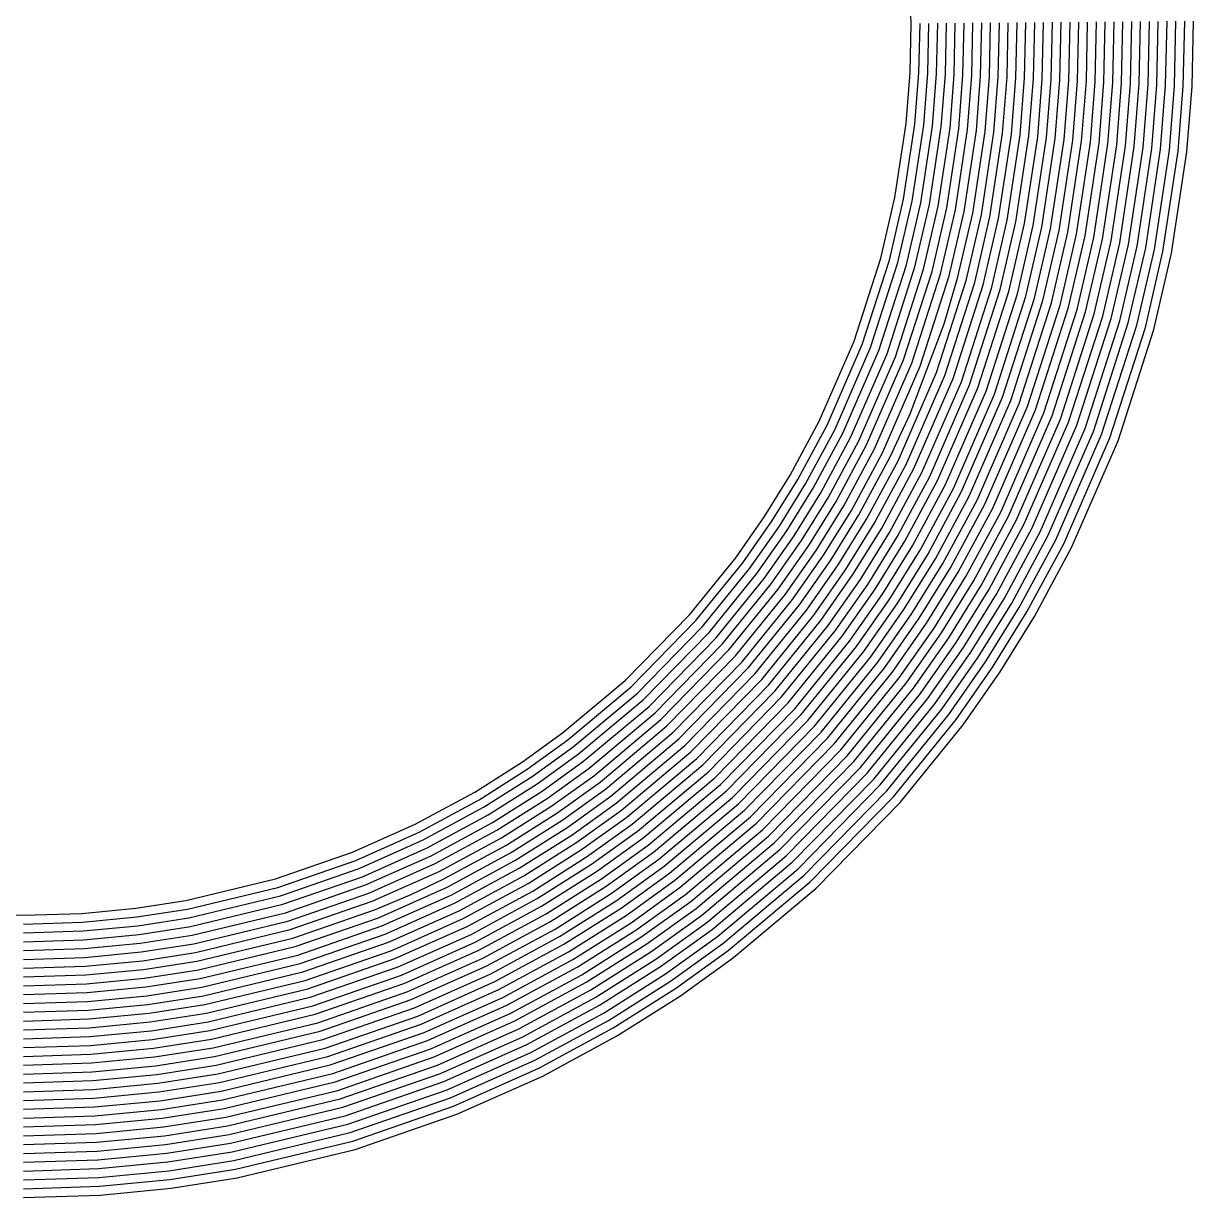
# Model space of a CAD drawing. Header units: metres. Extents: x -19 to 19, y -19.6 to 19.6.
# Drawn here: x -0.001 to 3.98, y 1.249 to 5.244 of the extents above; entities that cross this region are included whole.
import ezdxf

# ---------------------------------------------------------------- set-up
doc = ezdxf.new("R2010")
doc.units = ezdxf.units.M

msp = doc.modelspace()

# ---------------------------------------------------------------- linework, layer by layer
for p, q in [((3.019506, 5.24342, 0.629694), (3.011408, 5.449434, 0.623345)), ((3.015812, 5.076935, 0.634583), (3.019506, 5.24342, 0.629694)), ((3.045786, 5.07543, 0.634625), (3.049519, 5.243677, 0.629684)), ((3.07576, 5.073924, 0.634667), (3.079532, 5.243933, 0.629675)), ((3.105734, 5.072419, 0.634709), (3.109545, 5.24419, 0.629666)), ((3.135708, 5.070914, 0.634751), (3.139558, 5.244446, 0.629656)), ((3.165682, 5.069409, 0.634793), (3.169571, 5.244703, 0.629647)), ((3.195656, 5.067904, 0.634835), (3.199584, 5.244959, 0.629638)), ((3.22563, 5.066399, 0.634877), (3.229597, 5.245215, 0.629629)), ((3.255604, 5.064894, 0.634919), (3.25961, 5.245472, 0.629619)), ((3.285578, 5.063389, 0.634961), (3.289624, 5.245728, 0.62961)), ((3.315552, 5.061884, 0.635003), (3.319637, 5.245985, 0.629601)), ((3.345526, 5.060378, 0.635045), (3.34965, 5.246241, 0.629592)), ((3.3755, 5.058873, 0.635087), (3.379663, 5.246498, 0.629582)), ((3.405474, 5.057368, 0.635129), (3.409676, 5.246754, 0.629573)), ((3.435448, 5.055863, 0.635171), (3.439689, 5.24701, 0.629564)), ((3.465422, 5.054358, 0.635213), (3.469702, 5.247267, 0.629555)), ((3.495396, 5.052853, 0.635255), (3.499715, 5.247523, 0.629545)), ((3.52537, 5.051348, 0.635297), (3.529728, 5.24778, 0.629536)), ((3.555344, 5.049843, 0.635339), (3.559741, 5.248036, 0.629527)), ((3.585318, 5.048337, 0.635381), (3.589754, 5.248293, 0.629518)), ((3.615292, 5.046832, 0.635423), (3.619767, 5.248549, 0.629508)), ((3.645266, 5.045327, 0.635465), (3.64978, 5.248806, 0.629499)), ((3.67524, 5.043822, 0.635507), (3.679793, 5.249062, 0.62949)), ((3.705214, 5.042317, 0.635549), (3.709806, 5.249318, 0.629481)), ((3.735188, 5.040812, 0.635591), (3.73982, 5.249575, 0.629471)), ((3.765162, 5.039307, 0.635633), (3.769833, 5.249831, 0.629462)), ((3.795136, 5.037802, 0.635675), (3.799846, 5.250088, 0.629453)), ((3.82511, 5.036297, 0.635717), (3.829859, 5.250344, 0.629444)), ((3.855084, 5.034791, 0.635759), (3.859872, 5.250601, 0.629434)), ((3.885058, 5.033286, 0.635801), (3.889885, 5.250857, 0.629425)), ((3.915032, 5.031781, 0.635843), (3.919898, 5.251113, 0.629416)), ((3.945006, 5.030276, 0.635885), (3.949911, 5.25137, 0.629407)), ((3.97498, 5.028771, 0.635927), (3.979924, 5.251626, 0.629397)), ((3.002236, 4.903767, 0.639471), (3.015812, 5.076935, 0.634583)), ((3.032089, 4.900725, 0.639554), (3.045786, 5.07543, 0.634625)), ((3.061943, 4.897683, 0.639636), (3.07576, 5.073924, 0.634667)), ((3.091796, 4.894641, 0.639719), (3.105734, 5.072419, 0.634709)), ((3.12165, 4.891599, 0.639801), (3.135708, 5.070914, 0.634751)), ((3.151503, 4.888557, 0.639884), (3.165682, 5.069409, 0.634793)), ((3.181357, 4.885515, 0.639966), (3.195656, 5.067904, 0.634835)), ((3.21121, 4.882473, 0.640049), (3.22563, 5.066399, 0.634877)), ((3.241064, 4.879431, 0.640131), (3.255604, 5.064894, 0.634919)), ((3.270917, 4.876389, 0.640214), (3.285578, 5.063389, 0.634961)), ((3.300771, 4.873347, 0.640297), (3.315552, 5.061884, 0.635003)), ((3.330624, 4.870305, 0.640379), (3.345526, 5.060378, 0.635045)), ((3.360478, 4.867262, 0.640462), (3.3755, 5.058873, 0.635087)), ((3.390331, 4.86422, 0.640544), (3.405474, 5.057368, 0.635129)), ((3.420185, 4.861178, 0.640627), (3.435448, 5.055863, 0.635171)), ((3.450038, 4.858136, 0.640709), (3.465422, 5.054358, 0.635213)), ((3.479892, 4.855094, 0.640792), (3.495396, 5.052853, 0.635255)), ((3.509745, 4.852052, 0.640874), (3.52537, 5.051348, 0.635297)), ((3.539599, 4.84901, 0.640957), (3.555344, 5.049843, 0.635339)), ((3.569452, 4.845968, 0.641039), (3.585318, 5.048337, 0.635381)), ((3.599306, 4.842926, 0.641122), (3.615292, 5.046832, 0.635423)), ((3.629159, 4.839884, 0.641204), (3.645266, 5.045327, 0.635465)), ((3.659013, 4.836842, 0.641287), (3.67524, 5.043822, 0.635507)), ((3.688866, 4.8338, 0.641369), (3.705214, 5.042317, 0.635549)), ((3.71872, 4.830757, 0.641452), (3.735188, 5.040812, 0.635591)), ((3.748573, 4.827715, 0.641534), (3.765162, 5.039307, 0.635633)), ((3.778427, 4.824673, 0.641617), (3.795136, 5.037802, 0.635675)), ((3.80828, 4.821631, 0.641699), (3.82511, 5.036297, 0.635717)), ((3.838133, 4.818589, 0.641782), (3.855084, 5.034791, 0.635759)), ((3.867987, 4.815547, 0.641864), (3.885058, 5.033286, 0.635801)), ((3.89784, 4.812505, 0.641947), (3.915032, 5.031781, 0.635843)), ((3.927694, 4.809463, 0.642029), (3.945006, 5.030276, 0.635885)), ((3.957547, 4.806421, 0.642112), (3.97498, 5.028771, 0.635927)), ((2.963854, 4.651097, 0.646269), (3.002236, 4.903767, 0.639471)), ((2.99328, 4.645193, 0.646418), (3.032089, 4.900725, 0.639554)), ((3.022706, 4.639289, 0.646567), (3.061943, 4.897683, 0.639636)), ((3.052132, 4.633385, 0.646716), (3.091796, 4.894641, 0.639719)), ((3.081558, 4.627481, 0.646865), (3.12165, 4.891599, 0.639801)), ((3.110985, 4.621577, 0.647014), (3.151503, 4.888557, 0.639884)), ((3.140411, 4.615673, 0.647163), (3.181357, 4.885515, 0.639966)), ((3.169837, 4.609769, 0.647312), (3.21121, 4.882473, 0.640049)), ((3.199263, 4.603865, 0.647461), (3.241064, 4.879431, 0.640131)), ((3.228689, 4.597961, 0.64761), (3.270917, 4.876389, 0.640214)), ((3.258115, 4.592057, 0.647759), (3.300771, 4.873347, 0.640297)), ((3.287541, 4.586153, 0.647908), (3.330624, 4.870305, 0.640379)), ((3.316967, 4.580249, 0.648057), (3.360478, 4.867262, 0.640462)), ((3.346393, 4.574345, 0.648206), (3.390331, 4.86422, 0.640544)), ((3.375819, 4.568441, 0.648355), (3.420185, 4.861178, 0.640627)), ((3.405246, 4.562537, 0.648504), (3.450038, 4.858136, 0.640709)), ((3.434672, 4.556633, 0.648653), (3.479892, 4.855094, 0.640792)), ((3.464098, 4.550729, 0.648802), (3.509745, 4.852052, 0.640874)), ((3.493524, 4.544825, 0.648951), (3.539599, 4.84901, 0.640957)), ((3.52295, 4.538921, 0.6491), (3.569452, 4.845968, 0.641039)), ((3.552376, 4.533017, 0.649248), (3.599306, 4.842926, 0.641122)), ((3.581802, 4.527114, 0.649397), (3.629159, 4.839884, 0.641204)), ((3.611228, 4.52121, 0.649546), (3.659013, 4.836842, 0.641287)), ((3.640654, 4.515306, 0.649695), (3.688866, 4.8338, 0.641369)), ((3.670081, 4.509402, 0.649844), (3.71872, 4.830757, 0.641452)), ((3.699507, 4.503498, 0.649993), (3.748573, 4.827715, 0.641534)), ((3.728933, 4.497594, 0.650142), (3.778427, 4.824673, 0.641617)), ((3.758359, 4.49169, 0.650291), (3.80828, 4.821631, 0.641699)), ((3.787785, 4.485786, 0.65044), (3.838133, 4.818589, 0.641782)), ((3.817211, 4.479882, 0.650589), (3.867987, 4.815547, 0.641864)), ((3.846637, 4.473978, 0.650738), (3.89784, 4.812505, 0.641947)), ((3.876063, 4.468074, 0.650887), (3.927694, 4.809463, 0.642029)), ((3.905489, 4.46217, 0.651036), (3.957547, 4.806421, 0.642112)), ((2.916255, 4.445459, 0.651465), (2.963854, 4.651097, 0.646269)), ((2.945284, 4.437841, 0.651647), (2.99328, 4.645193, 0.646418)), ((2.974313, 4.430223, 0.651828), (3.022706, 4.639289, 0.646567)), ((3.003343, 4.422605, 0.652009), (3.052132, 4.633385, 0.646716)), ((3.032372, 4.414988, 0.65219), (3.081558, 4.627481, 0.646865)), ((3.061402, 4.40737, 0.652371), (3.110985, 4.621577, 0.647014)), ((3.090431, 4.399752, 0.652553), (3.140411, 4.615673, 0.647163)), ((3.119461, 4.392134, 0.652734), (3.169837, 4.609769, 0.647312)), ((3.14849, 4.384517, 0.652915), (3.199263, 4.603865, 0.647461)), ((3.17752, 4.376899, 0.653096), (3.228689, 4.597961, 0.64761)), ((3.206549, 4.369281, 0.653278), (3.258115, 4.592057, 0.647759)), ((3.235579, 4.361663, 0.653459), (3.287541, 4.586153, 0.647908)), ((3.264608, 4.354046, 0.65364), (3.316967, 4.580249, 0.648057)), ((3.293638, 4.346428, 0.653821), (3.346393, 4.574345, 0.648206)), ((3.322667, 4.33881, 0.654003), (3.375819, 4.568441, 0.648355)), ((3.351697, 4.331193, 0.654184), (3.405246, 4.562537, 0.648504)), ((3.380726, 4.323575, 0.654365), (3.434672, 4.556633, 0.648653)), ((3.409756, 4.315957, 0.654546), (3.464098, 4.550729, 0.648802)), ((3.438785, 4.308339, 0.654727), (3.493524, 4.544825, 0.648951)), ((3.467815, 4.300722, 0.654909), (3.52295, 4.538921, 0.6491)), ((3.496844, 4.293104, 0.65509), (3.552376, 4.533017, 0.649248)), ((3.525873, 4.285486, 0.655271), (3.581802, 4.527114, 0.649397)), ((3.554903, 4.277868, 0.655452), (3.611228, 4.52121, 0.649546)), ((3.583932, 4.270251, 0.655634), (3.640654, 4.515306, 0.649695)), ((3.612962, 4.262633, 0.655815), (3.670081, 4.509402, 0.649844)), ((3.641991, 4.255015, 0.655996), (3.699507, 4.503498, 0.649993)), ((3.671021, 4.247397, 0.656177), (3.728933, 4.497594, 0.650142)), ((3.70005, 4.23978, 0.656358), (3.758359, 4.49169, 0.650291)), ((3.72908, 4.232162, 0.65654), (3.787785, 4.485786, 0.65044)), ((3.758109, 4.224544, 0.656721), (3.817211, 4.479882, 0.650589)), ((2.825133, 4.162331, 0.658219), (2.916255, 4.445459, 0.651465)), ((2.853209, 4.151736, 0.658447), (2.945284, 4.437841, 0.651647)), ((3.787139, 4.216926, 0.656902), (3.846637, 4.473978, 0.650738)), ((3.816168, 4.209309, 0.657083), (3.876063, 4.468074, 0.650887)), ((3.845198, 4.201691, 0.657265), (3.905489, 4.46217, 0.651036)), ((2.881285, 4.141142, 0.658675), (2.974313, 4.430223, 0.651828)), ((2.909361, 4.130548, 0.658902), (3.003343, 4.422605, 0.652009)), ((2.937438, 4.119954, 0.65913), (3.032372, 4.414988, 0.65219)), ((2.965514, 4.10936, 0.659358), (3.061402, 4.40737, 0.652371)), ((2.99359, 4.098765, 0.659586), (3.090431, 4.399752, 0.652553)), ((3.021666, 4.088171, 0.659814), (3.119461, 4.392134, 0.652734)), ((3.049742, 4.077577, 0.660041), (3.14849, 4.384517, 0.652915)), ((3.105894, 4.056388, 0.660497), (3.206549, 4.369281, 0.653278)), ((3.131899, 4.221804, 0.656798), (3.17752, 4.376899, 0.653096)), ((3.133971, 4.045794, 0.660725), (3.235579, 4.361663, 0.653459)), ((3.162047, 4.0352, 0.660953), (3.264608, 4.354046, 0.65364)), ((3.190123, 4.024606, 0.66118), (3.293638, 4.346428, 0.653821)), ((3.218199, 4.014012, 0.661408), (3.322667, 4.33881, 0.654003)), ((3.246275, 4.003417, 0.661636), (3.351697, 4.331193, 0.654184)), ((3.274351, 3.992823, 0.661864), (3.380726, 4.323575, 0.654365)), ((3.302427, 3.982229, 0.662092), (3.409756, 4.315957, 0.654546)), ((3.330503, 3.971635, 0.662319), (3.438785, 4.308339, 0.654727)), ((3.35858, 3.96104, 0.662547), (3.467815, 4.300722, 0.654909)), ((3.386656, 3.950446, 0.662775), (3.496844, 4.293104, 0.65509)), ((3.414732, 3.939852, 0.663003), (3.525873, 4.285486, 0.655271)), ((3.442808, 3.929258, 0.663231), (3.554903, 4.277868, 0.655452)), ((3.470884, 3.918664, 0.663458), (3.583932, 4.270251, 0.655634)), ((3.49896, 3.908069, 0.663686), (3.612962, 4.262633, 0.655815)), ((3.527036, 3.897475, 0.663914), (3.641991, 4.255015, 0.655996)), ((3.555113, 3.886881, 0.664142), (3.671021, 4.247397, 0.656177)), ((3.583189, 3.876287, 0.66437), (3.70005, 4.23978, 0.656358)), ((3.016177, 3.915253, 0.663503), (3.131899, 4.221804, 0.656798)), ((3.611265, 3.865692, 0.664597), (3.72908, 4.232162, 0.65654)), ((3.639341, 3.855098, 0.664825), (3.758109, 4.224544, 0.656721)), ((3.667417, 3.844504, 0.665053), (3.787139, 4.216926, 0.656902)), ((3.695493, 3.83391, 0.665281), (3.816168, 4.209309, 0.657083)), ((3.723569, 3.823316, 0.665509), (3.845198, 4.201691, 0.657265)), ((2.706781, 3.89037, 0.664147), (2.825133, 4.162331, 0.658219)), ((2.73361, 3.876921, 0.664409), (2.853209, 4.151736, 0.658447)), ((2.760439, 3.863471, 0.664671), (2.881285, 4.141142, 0.658675)), ((2.787269, 3.850022, 0.664933), (2.909361, 4.130548, 0.658902)), ((2.814098, 3.836572, 0.665194), (2.937438, 4.119954, 0.65913)), ((2.840927, 3.823123, 0.665456), (2.965514, 4.10936, 0.659358)), ((2.867756, 3.809673, 0.665718), (2.99359, 4.098765, 0.659586)), ((2.894585, 3.796224, 0.66598), (3.021666, 4.088171, 0.659814)), ((2.921415, 3.782775, 0.666242), (3.049742, 4.077577, 0.660041)), ((2.975073, 3.755876, 0.666765), (3.105894, 4.056388, 0.660497)), ((3.001902, 3.742426, 0.667027), (3.133971, 4.045794, 0.660725)), ((3.028732, 3.728977, 0.667289), (3.162047, 4.0352, 0.660953)), ((3.055561, 3.715527, 0.667551), (3.190123, 4.024606, 0.66118)), ((3.08239, 3.702078, 0.667813), (3.218199, 4.014012, 0.661408)), ((3.109219, 3.688628, 0.668074), (3.246275, 4.003417, 0.661636)), ((3.136049, 3.675179, 0.668336), (3.274351, 3.992823, 0.661864)), ((3.162878, 3.661729, 0.668598), (3.302427, 3.982229, 0.662092)), ((3.189707, 3.64828, 0.66886), (3.330503, 3.971635, 0.662319)), ((3.216536, 3.63483, 0.669122), (3.35858, 3.96104, 0.662547)), ((2.948244, 3.769325, 0.666504), (3.016177, 3.915253, 0.663503)), ((3.243366, 3.621381, 0.669384), (3.386656, 3.950446, 0.662775)), ((3.270195, 3.607931, 0.669645), (3.414732, 3.939852, 0.663003)), ((3.297024, 3.594482, 0.669907), (3.442808, 3.929258, 0.663231)), ((3.323853, 3.581032, 0.670169), (3.470884, 3.918664, 0.663458)), ((2.60797, 3.706891, 0.667888), (2.706781, 3.89037, 0.664147)), ((2.633949, 3.691863, 0.668154), (2.73361, 3.876921, 0.664409)), ((3.350683, 3.567583, 0.670431), (3.49896, 3.908069, 0.663686)), ((3.377512, 3.554133, 0.670693), (3.527036, 3.897475, 0.663914)), ((3.404341, 3.540684, 0.670955), (3.555113, 3.886881, 0.664142)), ((3.43117, 3.527234, 0.671216), (3.583189, 3.876287, 0.66437)), ((2.659929, 3.676834, 0.668426), (2.760439, 3.863471, 0.664671)), ((2.685908, 3.661806, 0.668698), (2.787269, 3.850022, 0.664933)), ((2.711887, 3.646777, 0.668969), (2.814098, 3.836572, 0.665194)), ((3.457999, 3.513785, 0.671478), (3.611265, 3.865692, 0.664597)), ((3.484829, 3.500335, 0.67174), (3.639341, 3.855098, 0.664825)), ((3.511658, 3.486886, 0.672002), (3.667417, 3.844504, 0.665053)), ((2.737866, 3.631749, 0.669241), (2.840927, 3.823123, 0.665456)), ((2.763845, 3.616721, 0.669513), (2.867756, 3.809673, 0.665718)), ((2.789824, 3.601692, 0.669785), (2.894585, 3.796224, 0.66598)), ((3.538487, 3.473436, 0.672264), (3.695493, 3.83391, 0.665281)), ((3.565316, 3.459987, 0.672526), (3.723569, 3.823316, 0.665509)), ((2.815804, 3.586664, 0.670056), (2.921415, 3.782775, 0.666242)), ((2.841783, 3.571636, 0.670328), (2.948244, 3.769325, 0.666504)), ((2.867762, 3.556607, 0.6706), (2.975073, 3.755876, 0.666765)), ((2.893741, 3.541579, 0.670871), (3.001902, 3.742426, 0.667027)), ((2.91972, 3.52655, 0.671143), (3.028732, 3.728977, 0.667289)), ((2.9457, 3.511522, 0.671415), (3.055561, 3.715527, 0.667551)), ((2.520782, 3.566327, 0.670582), (2.60797, 3.706891, 0.667888)), ((2.545838, 3.549811, 0.670863), (2.633949, 3.691863, 0.668154)), ((2.570894, 3.533294, 0.671144), (2.659929, 3.676834, 0.668426)), ((2.971679, 3.496494, 0.671686), (3.08239, 3.702078, 0.667813)), ((2.997658, 3.481465, 0.671958), (3.109219, 3.688628, 0.668074)), ((2.59595, 3.516777, 0.671425), (2.685908, 3.661806, 0.668698)), ((2.621007, 3.500261, 0.671706), (2.711887, 3.646777, 0.668969)), ((3.023637, 3.466437, 0.67223), (3.136049, 3.675179, 0.668336)), ((3.049616, 3.451409, 0.672502), (3.162878, 3.661729, 0.668598)), ((3.075595, 3.43638, 0.672773), (3.189707, 3.64828, 0.66886)), ((2.646063, 3.483744, 0.671987), (2.737866, 3.631749, 0.669241)), ((2.671119, 3.467227, 0.672268), (2.763845, 3.616721, 0.669513)), ((2.696175, 3.450711, 0.672549), (2.789824, 3.601692, 0.669785)), ((3.101575, 3.421352, 0.673045), (3.216536, 3.63483, 0.669122)), ((3.127554, 3.406323, 0.673317), (3.243366, 3.621381, 0.669384)), ((3.153533, 3.391295, 0.673588), (3.270195, 3.607931, 0.669645)), ((2.422308, 3.425644, 0.673163), (2.520782, 3.566327, 0.670582)), ((2.721231, 3.434194, 0.67283), (2.815804, 3.586664, 0.670056)), ((2.746288, 3.417677, 0.673111), (2.841783, 3.571636, 0.670328)), ((2.771344, 3.401161, 0.673392), (2.867762, 3.556607, 0.6706)), ((3.179512, 3.376267, 0.67386), (3.297024, 3.594482, 0.669907)), ((3.205491, 3.361238, 0.674132), (3.323853, 3.581032, 0.670169)), ((3.23147, 3.34621, 0.674403), (3.350683, 3.567583, 0.670431)), ((2.44649, 3.407879, 0.673446), (2.545838, 3.549811, 0.670863)), ((2.470672, 3.390113, 0.67373), (2.570894, 3.533294, 0.671144)), ((2.494855, 3.372348, 0.674013), (2.59595, 3.516777, 0.671425)), ((2.7964, 3.384644, 0.673673), (2.893741, 3.541579, 0.670871)), ((2.821456, 3.368127, 0.673953), (2.91972, 3.52655, 0.671143)), ((3.25745, 3.331182, 0.674675), (3.377512, 3.554133, 0.670693)), ((3.283429, 3.316153, 0.674947), (3.404341, 3.540684, 0.670955)), ((3.309408, 3.301125, 0.675219), (3.43117, 3.527234, 0.671216)), ((2.519037, 3.354583, 0.674296), (2.621007, 3.500261, 0.671706)), ((2.54322, 3.336817, 0.674579), (2.646063, 3.483744, 0.671987)), ((2.846512, 3.351611, 0.674234), (2.9457, 3.511522, 0.671415)), ((2.871569, 3.335094, 0.674515), (2.971679, 3.496494, 0.671686)), ((2.896625, 3.318577, 0.674796), (2.997658, 3.481465, 0.671958)), ((3.335387, 3.286096, 0.67549), (3.457999, 3.513785, 0.671478)), ((3.361366, 3.271068, 0.675762), (3.484829, 3.500335, 0.67174)), ((3.387345, 3.25604, 0.676034), (3.511658, 3.486886, 0.672002)), ((2.567402, 3.319052, 0.674862), (2.671119, 3.467227, 0.672268)), ((2.591584, 3.301286, 0.675146), (2.696175, 3.450711, 0.672549)), ((2.921681, 3.302061, 0.675077), (3.023637, 3.466437, 0.67223)), ((2.946737, 3.285544, 0.675358), (3.049616, 3.451409, 0.672502)), ((2.971794, 3.269027, 0.675639), (3.075595, 3.43638, 0.672773)), ((3.413325, 3.241011, 0.676305), (3.538487, 3.473436, 0.672264)), ((3.439304, 3.225983, 0.676577), (3.565316, 3.459987, 0.672526)), ((2.264688, 3.231474, 0.676532), (2.422308, 3.425644, 0.673163)), ((2.287092, 3.211505, 0.676819), (2.44649, 3.407879, 0.673446)), ((2.615767, 3.283521, 0.675429), (2.721231, 3.434194, 0.67283)), ((2.639949, 3.265756, 0.675712), (2.746288, 3.417677, 0.673111)), ((2.664132, 3.24799, 0.675995), (2.771344, 3.401161, 0.673392)), ((2.99685, 3.252511, 0.67592), (3.101575, 3.421352, 0.673045)), ((3.021906, 3.235994, 0.676201), (3.127554, 3.406323, 0.673317)), ((2.309495, 3.191537, 0.677106), (2.470672, 3.390113, 0.67373)), ((2.331899, 3.171569, 0.677393), (2.494855, 3.372348, 0.674013)), ((2.688314, 3.230225, 0.676278), (2.7964, 3.384644, 0.673673)), ((2.712496, 3.212459, 0.676562), (2.821456, 3.368127, 0.673953)), ((3.046962, 3.219477, 0.676482), (3.153533, 3.391295, 0.673588)), ((3.072018, 3.20296, 0.676763), (3.179512, 3.376267, 0.67386)), ((3.097075, 3.186444, 0.677044), (3.205491, 3.361238, 0.674132)), ((2.354302, 3.1516, 0.677681), (2.519037, 3.354583, 0.674296)), ((2.376705, 3.131632, 0.677968), (2.54322, 3.336817, 0.674579)), ((2.399109, 3.111664, 0.678255), (2.567402, 3.319052, 0.674862)), ((2.736679, 3.194694, 0.676845), (2.846512, 3.351611, 0.674234)), ((2.760861, 3.176929, 0.677128), (2.871569, 3.335094, 0.674515)), ((2.785044, 3.159163, 0.677411), (2.896625, 3.318577, 0.674796)), ((3.122131, 3.169927, 0.677325), (3.23147, 3.34621, 0.674403)), ((3.147187, 3.15341, 0.677606), (3.25745, 3.331182, 0.674675)), ((3.172243, 3.136894, 0.677886), (3.283429, 3.316153, 0.674947)), ((2.421512, 3.091695, 0.678542), (2.591584, 3.301286, 0.675146)), ((2.443916, 3.071727, 0.678829), (2.615767, 3.283521, 0.675429)), ((2.809226, 3.141398, 0.677694), (2.921681, 3.302061, 0.675077)), ((2.833408, 3.123633, 0.677978), (2.946737, 3.285544, 0.675358)), ((3.197299, 3.120377, 0.678167), (3.309408, 3.301125, 0.675219)), ((3.222356, 3.10386, 0.678448), (3.335387, 3.286096, 0.67549)), ((2.466319, 3.051758, 0.679116), (2.639949, 3.265756, 0.675712)), ((2.488723, 3.03179, 0.679404), (2.664132, 3.24799, 0.675995)), ((2.857591, 3.105867, 0.678261), (2.971794, 3.269027, 0.675639)), ((2.881773, 3.088102, 0.678544), (2.99685, 3.252511, 0.67592)), ((2.905956, 3.070336, 0.678827), (3.021906, 3.235994, 0.676201)), ((3.247412, 3.087344, 0.678729), (3.361366, 3.271068, 0.675762)), ((3.272468, 3.070827, 0.67901), (3.387345, 3.25604, 0.676034)), ((3.297524, 3.05431, 0.679291), (3.413325, 3.241011, 0.676305)), ((2.046406, 3.008078, 0.680061), (2.264688, 3.231474, 0.676532)), ((2.066702, 2.98598, 0.680342), (2.287092, 3.211505, 0.676819)), ((2.511126, 3.011822, 0.679691), (2.688314, 3.230225, 0.676278)), ((2.53353, 2.991853, 0.679978), (2.712496, 3.212459, 0.676562)), ((2.930138, 3.052571, 0.679111), (3.046962, 3.219477, 0.676482)), ((2.95432, 3.034806, 0.679394), (3.072018, 3.20296, 0.676763)), ((3.322581, 3.037794, 0.679572), (3.439304, 3.225983, 0.676577)), ((2.086999, 2.963881, 0.680622), (2.309495, 3.191537, 0.677106)), ((2.107295, 2.941783, 0.680903), (2.331899, 3.171569, 0.677393)), ((2.555933, 2.971885, 0.680265), (2.736679, 3.194694, 0.676845)), ((2.578337, 2.951917, 0.680552), (2.760861, 3.176929, 0.677128)), ((2.60074, 2.931948, 0.68084), (2.785044, 3.159163, 0.677411)), ((2.978503, 3.01704, 0.679677), (3.097075, 3.186444, 0.677044)), ((3.002685, 2.999275, 0.67996), (3.122131, 3.169927, 0.677325)), ((2.127592, 2.919685, 0.681183), (2.354302, 3.1516, 0.677681)), ((2.147889, 2.897587, 0.681463), (2.376705, 3.131632, 0.677968)), ((2.623144, 2.91198, 0.681127), (2.809226, 3.141398, 0.677694)), ((2.645547, 2.892012, 0.681414), (2.833408, 3.123633, 0.677978)), ((3.026868, 2.98151, 0.680243), (3.147187, 3.15341, 0.677606)), ((3.05105, 2.963744, 0.680527), (3.172243, 3.136894, 0.677886)), ((3.075232, 2.945979, 0.68081), (3.197299, 3.120377, 0.678167)), ((2.168185, 2.875488, 0.681744), (2.399109, 3.111664, 0.678255)), ((2.188482, 2.85339, 0.682024), (2.421512, 3.091695, 0.678542)), ((2.66795, 2.872043, 0.681701), (2.857591, 3.105867, 0.678261)), ((2.690354, 2.852075, 0.681988), (2.881773, 3.088102, 0.678544)), ((3.099415, 2.928213, 0.681093), (3.222356, 3.10386, 0.678448)), ((3.123597, 2.910448, 0.681376), (3.247412, 3.087344, 0.678729)), ((2.208778, 2.831292, 0.682305), (2.443916, 3.071727, 0.678829)), ((2.229075, 2.809194, 0.682585), (2.466319, 3.051758, 0.679116)), ((2.712757, 2.832106, 0.682275), (2.905956, 3.070336, 0.678827)), ((2.735161, 2.812138, 0.682563), (2.930138, 3.052571, 0.679111)), ((3.14778, 2.892683, 0.681659), (3.272468, 3.070827, 0.67901)), ((3.171962, 2.874917, 0.681943), (3.297524, 3.05431, 0.679291)), ((3.196144, 2.857152, 0.682226), (3.322581, 3.037794, 0.679572)), ((1.83358, 2.829496, 0.682667), (2.046406, 3.008078, 0.680061)), ((2.249371, 2.787095, 0.682865), (2.488723, 3.03179, 0.679404)), ((2.269668, 2.764997, 0.683146), (2.511126, 3.011822, 0.679691)), ((2.757564, 2.79217, 0.68285), (2.95432, 3.034806, 0.679394)), ((2.779968, 2.772201, 0.683137), (2.978503, 3.01704, 0.679677)), ((2.802371, 2.752233, 0.683424), (3.002685, 2.999275, 0.67996)), ((1.851752, 2.805615, 0.682936), (2.066702, 2.98598, 0.680342)), ((1.869925, 2.781733, 0.683206), (2.086999, 2.963881, 0.680622)), ((2.289964, 2.742899, 0.683426), (2.53353, 2.991853, 0.679978)), ((2.310261, 2.720801, 0.683707), (2.555933, 2.971885, 0.680265)), ((2.824775, 2.732265, 0.683711), (3.026868, 2.98151, 0.680243)), ((2.847178, 2.712296, 0.683999), (3.05105, 2.963744, 0.680527)), ((1.888097, 2.757852, 0.683476), (2.107295, 2.941783, 0.680903)), ((1.90627, 2.733971, 0.683746), (2.127592, 2.919685, 0.681183)), ((2.330558, 2.698702, 0.683987), (2.578337, 2.951917, 0.680552)), ((2.350854, 2.676604, 0.684267), (2.60074, 2.931948, 0.68084)), ((2.869582, 2.692328, 0.684286), (3.075232, 2.945979, 0.68081)), ((2.891985, 2.67236, 0.684573), (3.099415, 2.928213, 0.681093)), ((1.924442, 2.71009, 0.684015), (2.147889, 2.897587, 0.681463)), ((2.371151, 2.654506, 0.684548), (2.623144, 2.91198, 0.681127)), ((2.391447, 2.632408, 0.684828), (2.645547, 2.892012, 0.681414)), ((2.914389, 2.652391, 0.68486), (3.123597, 2.910448, 0.681376)), ((2.936792, 2.632423, 0.685147), (3.14778, 2.892683, 0.681659)), ((1.942615, 2.686209, 0.684285), (2.168185, 2.875488, 0.681744)), ((1.960787, 2.662328, 0.684555), (2.188482, 2.85339, 0.682024)), ((2.411744, 2.610309, 0.685109), (2.66795, 2.872043, 0.681701)), ((2.43204, 2.588211, 0.685389), (2.690354, 2.852075, 0.681988)), ((2.959196, 2.612454, 0.685434), (3.171962, 2.874917, 0.681943)), ((2.981599, 2.592486, 0.685722), (3.196144, 2.857152, 0.682226)), ((1.696537, 2.730808, 0.684023), (1.83358, 2.829496, 0.682667)), ((1.713341, 2.705941, 0.684285), (1.851752, 2.805615, 0.682936)), ((1.97896, 2.638446, 0.684825), (2.208778, 2.831292, 0.682305)), ((1.997132, 2.614565, 0.685094), (2.229075, 2.809194, 0.682585)), ((2.452337, 2.566113, 0.685669), (2.712757, 2.832106, 0.682275)), ((2.472633, 2.544015, 0.68595), (2.735161, 2.812138, 0.682563)), ((1.730145, 2.681074, 0.684547), (1.869925, 2.781733, 0.683206)), ((1.746949, 2.656207, 0.684808), (1.888097, 2.757852, 0.683476)), ((2.015305, 2.590684, 0.685364), (2.249371, 2.787095, 0.682865)), ((2.033477, 2.566803, 0.685634), (2.269668, 2.764997, 0.683146)), ((2.49293, 2.521916, 0.68623), (2.757564, 2.79217, 0.68285)), ((2.513227, 2.499818, 0.686511), (2.779968, 2.772201, 0.683137)), ((1.534403, 2.628186, 0.685324), (1.696537, 2.730808, 0.684023)), ((1.763752, 2.63134, 0.68507), (1.90627, 2.733971, 0.683746)), ((2.05165, 2.542922, 0.685904), (2.289964, 2.742899, 0.683426)), ((2.069822, 2.519041, 0.686174), (2.310261, 2.720801, 0.683707)), ((2.533523, 2.47772, 0.686791), (2.802371, 2.752233, 0.683424)), ((2.55382, 2.455621, 0.687071), (2.824775, 2.732265, 0.683711)), ((1.549584, 2.602292, 0.685577), (1.713341, 2.705941, 0.684285)), ((1.564765, 2.576398, 0.68583), (1.730145, 2.681074, 0.684547)), ((1.780556, 2.606473, 0.685331), (1.924442, 2.71009, 0.684015)), ((1.79736, 2.581606, 0.685593), (1.942615, 2.686209, 0.684285)), ((2.087995, 2.495159, 0.686443), (2.330558, 2.698702, 0.683987)), ((2.574116, 2.433523, 0.687352), (2.847178, 2.712296, 0.683999)), ((2.594413, 2.411425, 0.687632), (2.869582, 2.692328, 0.684286)), ((1.579946, 2.550503, 0.686082), (1.746949, 2.656207, 0.684808)), ((1.814164, 2.556738, 0.685854), (1.960787, 2.662328, 0.684555)), ((1.830968, 2.531871, 0.686116), (1.97896, 2.638446, 0.684825)), ((2.106167, 2.471278, 0.686713), (2.350854, 2.676604, 0.684267)), ((2.12434, 2.447397, 0.686983), (2.371151, 2.654506, 0.684548)), ((2.614709, 2.389327, 0.687913), (2.891985, 2.67236, 0.684573)), ((2.635006, 2.367228, 0.688193), (2.914389, 2.652391, 0.68486)), ((1.332312, 2.518798, 0.686672), (1.534403, 2.628186, 0.685324)), ((1.345859, 2.492018, 0.686911), (1.549584, 2.602292, 0.685577)), ((1.595127, 2.524609, 0.686335), (1.763752, 2.63134, 0.68507)), ((1.610308, 2.498715, 0.686588), (1.780556, 2.606473, 0.685331)), ((1.847771, 2.507004, 0.686377), (1.997132, 2.614565, 0.685094)), ((2.142512, 2.423516, 0.687253), (2.391447, 2.632408, 0.684828)), ((2.160685, 2.399635, 0.687522), (2.411744, 2.610309, 0.685109)), ((2.655302, 2.34513, 0.688473), (2.936792, 2.632423, 0.685147)), ((2.675599, 2.323032, 0.688754), (2.959196, 2.612454, 0.685434)), ((1.359406, 2.465239, 0.68715), (1.564765, 2.576398, 0.68583)), ((1.625489, 2.47282, 0.686841), (1.79736, 2.581606, 0.685593)), ((1.864575, 2.482137, 0.686639), (2.015305, 2.590684, 0.685364)), ((1.881379, 2.45727, 0.686901), (2.033477, 2.566803, 0.685634)), ((2.178857, 2.375754, 0.687792), (2.43204, 2.588211, 0.685389)), ((2.19703, 2.351872, 0.688062), (2.452337, 2.566113, 0.685669)), ((2.695896, 2.300934, 0.689034), (2.981599, 2.592486, 0.685722)), ((1.118926, 2.423802, 0.687775), (1.332312, 2.518798, 0.686672)), ((1.372952, 2.43846, 0.687389), (1.579946, 2.550503, 0.686082)), ((1.386499, 2.41168, 0.687628), (1.595127, 2.524609, 0.686335)), ((1.64067, 2.446926, 0.687093), (1.814164, 2.556738, 0.685854)), ((1.655852, 2.421032, 0.687346), (1.830968, 2.531871, 0.686116)), ((1.898183, 2.432403, 0.687162), (2.05165, 2.542922, 0.685904)), ((1.914987, 2.407536, 0.687424), (2.069822, 2.519041, 0.686174)), ((2.215202, 2.327991, 0.688332), (2.472633, 2.544015, 0.68595)), ((2.233375, 2.30411, 0.688601), (2.49293, 2.521916, 0.68623)), ((1.13002, 2.395922, 0.688003), (1.345859, 2.492018, 0.686911)), ((1.400045, 2.384901, 0.687867), (1.610308, 2.498715, 0.686588)), ((1.671033, 2.395137, 0.687599), (1.847771, 2.507004, 0.686377)), ((1.686214, 2.369243, 0.687852), (1.864575, 2.482137, 0.686639)), ((1.93179, 2.382669, 0.687685), (2.087995, 2.495159, 0.686443)), ((2.251547, 2.280229, 0.688871), (2.513227, 2.499818, 0.686511)), ((2.26972, 2.256348, 0.689141), (2.533523, 2.47772, 0.686791)), ((1.141114, 2.368042, 0.688231), (1.359406, 2.465239, 0.68715)), ((1.152208, 2.340163, 0.688459), (1.372952, 2.43846, 0.687389)), ((1.413592, 2.358122, 0.688107), (1.625489, 2.47282, 0.686841)), ((1.427139, 2.331343, 0.688346), (1.64067, 2.446926, 0.687093)), ((1.701395, 2.343348, 0.688104), (1.881379, 2.45727, 0.686901)), ((1.948594, 2.357802, 0.687947), (2.106167, 2.471278, 0.686713)), ((1.965398, 2.332935, 0.688208), (2.12434, 2.447397, 0.686983)), ((2.287892, 2.232467, 0.689411), (2.55382, 2.455621, 0.687071)), ((0.856302, 2.332841, 0.688772), (1.118926, 2.423802, 0.687775)), ((1.163302, 2.312283, 0.688687), (1.386499, 2.41168, 0.687628)), ((1.440685, 2.304563, 0.688585), (1.655852, 2.421032, 0.687346)), ((1.716576, 2.317454, 0.688357), (1.898183, 2.432403, 0.687162)), ((1.731757, 2.29156, 0.68861), (1.914987, 2.407536, 0.687424)), ((1.982202, 2.308068, 0.68847), (2.142512, 2.423516, 0.687253)), ((1.999006, 2.283201, 0.688731), (2.160685, 2.399635, 0.687522)), ((2.306065, 2.208585, 0.689681), (2.574116, 2.433523, 0.687352)), ((2.324237, 2.184704, 0.68995), (2.594413, 2.411425, 0.687632)), ((0.864788, 2.304058, 0.688988), (1.13002, 2.395922, 0.688003)), ((0.873274, 2.275274, 0.689203), (1.141114, 2.368042, 0.688231)), ((1.174396, 2.284403, 0.688915), (1.400045, 2.384901, 0.687867)), ((1.185491, 2.256523, 0.689143), (1.413592, 2.358122, 0.688107)), ((1.454232, 2.277784, 0.688824), (1.671033, 2.395137, 0.687599)), ((1.467778, 2.251005, 0.689063), (1.686214, 2.369243, 0.687852)), ((1.746938, 2.265665, 0.688863), (1.93179, 2.382669, 0.687685)), ((1.762119, 2.239771, 0.689115), (1.948594, 2.357802, 0.687947)), ((2.01581, 2.258334, 0.688993), (2.178857, 2.375754, 0.687792)), ((2.34241, 2.160823, 0.69022), (2.614709, 2.389327, 0.687913)), ((2.360582, 2.136942, 0.69049), (2.635006, 2.367228, 0.688193)), ((0.55152, 2.259731, 0.689544), (0.856302, 2.332841, 0.688772)), ((0.88176, 2.246491, 0.689419), (1.152208, 2.340163, 0.688459)), ((1.320111, 2.280899, 0.688876), (1.427139, 2.331343, 0.688346)), ((1.481325, 2.224225, 0.689302), (1.701395, 2.343348, 0.688104)), ((1.494871, 2.197446, 0.689541), (1.716576, 2.317454, 0.688357)), ((1.7773, 2.213877, 0.689368), (1.965398, 2.332935, 0.688208)), ((2.032613, 2.233467, 0.689255), (2.19703, 2.351872, 0.688062)), ((2.049417, 2.2086, 0.689516), (2.215202, 2.327991, 0.688332)), ((2.378755, 2.113061, 0.69076), (2.655302, 2.34513, 0.688473)), ((2.396927, 2.08918, 0.691029), (2.675599, 2.323032, 0.688754)), ((0.556969, 2.230219, 0.689749), (0.864788, 2.304058, 0.688988)), ((0.890245, 2.217708, 0.689634), (1.163302, 2.312283, 0.688687)), ((0.898731, 2.188924, 0.689849), (1.174396, 2.284403, 0.688915)), ((1.196585, 2.228643, 0.689371), (1.320111, 2.280899, 0.688876)), ((1.207679, 2.200763, 0.6896), (1.440685, 2.304563, 0.688585)), ((1.218773, 2.172884, 0.689828), (1.454232, 2.277784, 0.688824)), ((1.508418, 2.170667, 0.68978), (1.731757, 2.29156, 0.68861)), ((1.792481, 2.187982, 0.689621), (1.982202, 2.308068, 0.68847)), ((1.807662, 2.162088, 0.689874), (1.999006, 2.283201, 0.688731)), ((2.066221, 2.183733, 0.689778), (2.233375, 2.30411, 0.688601)), ((2.083025, 2.158866, 0.690039), (2.251547, 2.280229, 0.688871)), ((2.4151, 2.065298, 0.691299), (2.695896, 2.300934, 0.689034)), ((0.381419, 2.233165, 0.689815), (0.55152, 2.259731, 0.689544)), ((0.562418, 2.200707, 0.689953), (0.873274, 2.275274, 0.689203)), ((0.567868, 2.171195, 0.690157), (0.88176, 2.246491, 0.689419)), ((0.907217, 2.160141, 0.690065), (1.185491, 2.256523, 0.689143)), ((1.229867, 2.145004, 0.690056), (1.467778, 2.251005, 0.689063)), ((1.521965, 2.143887, 0.690019), (1.746938, 2.265665, 0.688863)), ((1.535511, 2.117108, 0.690258), (1.762119, 2.239771, 0.689115)), ((1.822843, 2.136194, 0.690126), (2.01581, 2.258334, 0.688993)), ((2.099829, 2.133999, 0.690301), (2.26972, 2.256348, 0.689141)), ((-0.198559, 2.215608, 0.690018), (-0.000593, 2.209068, 0.690074)), ((-0.000593, 2.209068, 0.690074), (0.198182, 2.215545, 0.689997)), ((0.198182, 2.215545, 0.689997), (0.381419, 2.233165, 0.689815)), ((0.200109, 2.185593, 0.690195), (0.385173, 2.203389, 0.690015)), ((0.385173, 2.203389, 0.690015), (0.556969, 2.230219, 0.689749)), ((0.388927, 2.173612, 0.690215), (0.562418, 2.200707, 0.689953)), ((0.573317, 2.141683, 0.690361), (0.890245, 2.217708, 0.689634)), ((0.915703, 2.131357, 0.69028), (1.196585, 2.228643, 0.689371)), ((0.924188, 2.102574, 0.690496), (1.207679, 2.200763, 0.6896)), ((1.240961, 2.117124, 0.690284), (1.481325, 2.224225, 0.689302)), ((1.252055, 2.089244, 0.690512), (1.494871, 2.197446, 0.689541)), ((1.549058, 2.090329, 0.690497), (1.7773, 2.213877, 0.689368)), ((1.838024, 2.110299, 0.690379), (2.032613, 2.233467, 0.689255)), ((1.853205, 2.084405, 0.690632), (2.049417, 2.2086, 0.689516)), ((2.116632, 2.109132, 0.690562), (2.287892, 2.232467, 0.689411)), ((2.133436, 2.084265, 0.690824), (2.306065, 2.208585, 0.689681)), ((-0.0006, 2.179053, 0.69027), (0.200109, 2.185593, 0.690195)), ((0.202035, 2.15564, 0.690392), (0.388927, 2.173612, 0.690215)), ((0.39268, 2.143835, 0.690415), (0.567868, 2.171195, 0.690157)), ((0.578766, 2.112171, 0.690565), (0.898731, 2.188924, 0.689849)), ((0.584215, 2.082659, 0.69077), (0.907217, 2.160141, 0.690065)), ((0.932674, 2.07379, 0.690711), (1.218773, 2.172884, 0.689828)), ((1.263149, 2.061364, 0.69074), (1.508418, 2.170667, 0.68978)), ((1.562604, 2.063549, 0.690737), (1.792481, 2.187982, 0.689621)), ((1.576151, 2.03677, 0.690976), (1.807662, 2.162088, 0.689874)), ((1.868386, 2.05851, 0.690885), (2.066221, 2.183733, 0.689778)), ((1.883567, 2.032616, 0.691138), (2.083025, 2.158866, 0.690039)), ((2.15024, 2.059398, 0.691085), (2.324237, 2.184704, 0.68995)), ((2.167044, 2.034531, 0.691347), (2.34241, 2.160823, 0.69022)), ((-0.000613, 2.119022, 0.690662), (0.203961, 2.125688, 0.69059)), ((-0.000607, 2.149037, 0.690466), (0.202035, 2.15564, 0.690392)), ((0.203961, 2.125688, 0.69059), (0.39268, 2.143835, 0.690415)), ((0.396434, 2.114058, 0.690615), (0.573317, 2.141683, 0.690361)), ((0.589665, 2.053147, 0.690974), (0.915703, 2.131357, 0.69028)), ((0.94116, 2.045007, 0.690926), (1.229867, 2.145004, 0.690056)), ((1.274243, 2.033484, 0.690968), (1.521965, 2.143887, 0.690019)), ((1.589698, 2.009991, 0.691215), (1.822843, 2.136194, 0.690126)), ((1.898748, 2.006722, 0.69139), (2.099829, 2.133999, 0.690301)), ((2.183848, 2.009664, 0.691608), (2.360582, 2.136942, 0.69049)), ((-0.00062, 2.089006, 0.690859), (0.205888, 2.095735, 0.690787)), ((0.205888, 2.095735, 0.690787), (0.396434, 2.114058, 0.690615)), ((0.207814, 2.065783, 0.690984), (0.400188, 2.084282, 0.690815)), ((0.400188, 2.084282, 0.690815), (0.578766, 2.112171, 0.690565)), ((0.403942, 2.054505, 0.691015), (0.584215, 2.082659, 0.69077)), ((0.595114, 2.023635, 0.691178), (0.924188, 2.102574, 0.690496)), ((0.949646, 2.016224, 0.691142), (1.240961, 2.117124, 0.690284)), ((0.958131, 1.98744, 0.691357), (1.252055, 2.089244, 0.690512)), ((1.285337, 2.005604, 0.691196), (1.535511, 2.117108, 0.690258)), ((1.296432, 1.977725, 0.691425), (1.549058, 2.090329, 0.690497)), ((1.603244, 1.983212, 0.691454), (1.838024, 2.110299, 0.690379)), ((1.616791, 1.956432, 0.691693), (1.853205, 2.084405, 0.690632)), ((1.913929, 1.980827, 0.691643), (2.116632, 2.109132, 0.690562)), ((1.92911, 1.954933, 0.691896), (2.133436, 2.084265, 0.690824)), ((2.200651, 1.984797, 0.69187), (2.378755, 2.113061, 0.69076)), ((2.217455, 1.95993, 0.692132), (2.396927, 2.08918, 0.691029)), ((-0.000627, 2.058991, 0.691055), (0.207814, 2.065783, 0.690984)), ((0.20974, 2.03583, 0.691182), (0.403942, 2.054505, 0.691015)), ((0.407695, 2.024728, 0.691215), (0.589665, 2.053147, 0.690974)), ((0.600563, 1.994124, 0.691382), (0.932674, 2.07379, 0.690711)), ((0.606013, 1.964612, 0.691586), (0.94116, 2.045007, 0.690926)), ((0.966617, 1.958657, 0.691573), (1.263149, 2.061364, 0.69074)), ((1.307526, 1.949845, 0.691653), (1.562604, 2.063549, 0.690737)), ((1.630337, 1.929653, 0.691932), (1.868386, 2.05851, 0.690885)), ((1.944291, 1.929039, 0.692149), (2.15024, 2.059398, 0.691085)), ((2.234259, 1.935063, 0.692393), (2.4151, 2.065298, 0.691299)), ((-0.00064, 1.99896, 0.691447), (0.211666, 2.005878, 0.691379)), ((-0.000634, 2.028975, 0.691251), (0.20974, 2.03583, 0.691182)), ((0.211666, 2.005878, 0.691379), (0.407695, 2.024728, 0.691215)), ((0.411449, 1.994951, 0.691416), (0.595114, 2.023635, 0.691178)), ((0.611462, 1.9351, 0.691791), (0.949646, 2.016224, 0.691142)), ((0.975103, 1.929873, 0.691788), (1.274243, 2.033484, 0.690968)), ((0.983589, 1.90109, 0.692003), (1.285337, 2.005604, 0.691196)), ((1.31862, 1.921965, 0.691881), (1.576151, 2.03677, 0.690976)), ((1.329714, 1.894085, 0.692109), (1.589698, 2.009991, 0.691215)), ((1.643884, 1.902874, 0.692171), (1.883567, 2.032616, 0.691138)), ((1.65743, 1.876094, 0.69241), (1.898748, 2.006722, 0.69139)), ((1.959472, 1.903144, 0.692401), (2.167044, 2.034531, 0.691347)), ((1.974654, 1.87725, 0.692654), (2.183848, 2.009664, 0.691608)), ((-0.000647, 1.968944, 0.691644), (0.213593, 1.975925, 0.691576)), ((0.213593, 1.975925, 0.691576), (0.411449, 1.994951, 0.691416)), ((0.215519, 1.945973, 0.691774), (0.415203, 1.965175, 0.691616)), ((0.415203, 1.965175, 0.691616), (0.600563, 1.994124, 0.691382)), ((0.418957, 1.935398, 0.691816), (0.606013, 1.964612, 0.691586)), ((0.616911, 1.905588, 0.691995), (0.958131, 1.98744, 0.691357)), ((0.622361, 1.876076, 0.692199), (0.966617, 1.958657, 0.691573)), ((0.992074, 1.872307, 0.692219), (1.296432, 1.977725, 0.691425)), ((1.340808, 1.866205, 0.692337), (1.603244, 1.983212, 0.691454)), ((1.670977, 1.849315, 0.692649), (1.913929, 1.980827, 0.691643)), ((1.989835, 1.851355, 0.692907), (2.200651, 1.984797, 0.69187)), ((2.005016, 1.825461, 0.69316), (2.217455, 1.95993, 0.692132)), ((-0.000654, 1.938929, 0.69184), (0.215519, 1.945973, 0.691774)), ((0.217445, 1.91602, 0.691971), (0.418957, 1.935398, 0.691816)), ((0.422711, 1.905621, 0.692016), (0.611462, 1.9351, 0.691791)), ((0.62781, 1.846564, 0.692403), (0.975103, 1.929873, 0.691788)), ((1.00056, 1.843523, 0.692434), (1.307526, 1.949845, 0.691653)), ((1.009046, 1.81474, 0.69265), (1.31862, 1.921965, 0.691881)), ((1.351902, 1.838325, 0.692565), (1.616791, 1.956432, 0.691693)), ((1.362996, 1.810446, 0.692793), (1.630337, 1.929653, 0.691932)), ((1.684524, 1.822536, 0.692888), (1.92911, 1.954933, 0.691896)), ((1.69807, 1.795756, 0.693127), (1.944291, 1.929039, 0.692149)), ((2.020197, 1.799567, 0.693412), (2.234259, 1.935063, 0.692393)), ((-0.000667, 1.878898, 0.692232), (0.219372, 1.886068, 0.692168)), ((-0.00066, 1.908913, 0.692036), (0.217445, 1.91602, 0.691971)), ((0.219372, 1.886068, 0.692168), (0.422711, 1.905621, 0.692016)), ((0.426464, 1.875844, 0.692216), (0.616911, 1.905588, 0.691995)), ((0.633259, 1.817052, 0.692608), (0.983589, 1.90109, 0.692003)), ((1.017532, 1.785956, 0.692865), (1.329714, 1.894085, 0.692109)), ((1.37409, 1.782566, 0.693021), (1.643884, 1.902874, 0.692171)), ((1.711617, 1.768977, 0.693367), (1.959472, 1.903144, 0.692401)), ((-0.000674, 1.848882, 0.692429), (0.221298, 1.856115, 0.692366)), ((0.221298, 1.856115, 0.692366), (0.426464, 1.875844, 0.692216)), ((0.223224, 1.826163, 0.692563), (0.430218, 1.846068, 0.692416)), ((0.430218, 1.846068, 0.692416), (0.622361, 1.876076, 0.692199)), ((0.433972, 1.816291, 0.692616), (0.62781, 1.846564, 0.692403)), ((0.638709, 1.78754, 0.692812), (0.992074, 1.872307, 0.692219)), ((0.644158, 1.758028, 0.693016), (1.00056, 1.843523, 0.692434)), ((1.026017, 1.757173, 0.69308), (1.340808, 1.866205, 0.692337)), ((1.034503, 1.72839, 0.693296), (1.351902, 1.838325, 0.692565)), ((1.385184, 1.754686, 0.69325), (1.65743, 1.876094, 0.69241)), ((1.396278, 1.726806, 0.693478), (1.670977, 1.849315, 0.692649)), ((1.725163, 1.742198, 0.693606), (1.974654, 1.87725, 0.692654)), ((1.73871, 1.715418, 0.693845), (1.989835, 1.851355, 0.692907)), ((-0.000681, 1.818867, 0.692625), (0.223224, 1.826163, 0.692563)), ((0.22515, 1.79621, 0.69276), (0.433972, 1.816291, 0.692616)), ((0.437726, 1.786514, 0.692816), (0.633259, 1.817052, 0.692608)), ((0.649607, 1.728516, 0.69322), (1.009046, 1.81474, 0.69265)), ((1.042989, 1.699606, 0.693511), (1.362996, 1.810446, 0.692793)), ((1.407373, 1.698926, 0.693706), (1.684524, 1.822536, 0.692888)), ((1.752257, 1.688639, 0.694084), (2.005016, 1.825461, 0.69316)), ((1.765803, 1.66186, 0.694323), (2.020197, 1.799567, 0.693412)), ((-0.000694, 1.758836, 0.693018), (0.227077, 1.766258, 0.692958)), ((-0.000687, 1.788851, 0.692821), (0.22515, 1.79621, 0.69276)), ((0.227077, 1.766258, 0.692958), (0.437726, 1.786514, 0.692816)), ((0.441479, 1.756737, 0.693016), (0.638709, 1.78754, 0.692812)), ((0.445233, 1.726961, 0.693216), (0.644158, 1.758028, 0.693016)), ((0.655056, 1.699005, 0.693424), (1.017532, 1.785956, 0.692865)), ((1.051475, 1.670823, 0.693727), (1.37409, 1.782566, 0.693021)), ((1.418467, 1.671046, 0.693934), (1.69807, 1.795756, 0.693127)), ((1.429561, 1.643167, 0.694162), (1.711617, 1.768977, 0.693367)), ((-0.000701, 1.72882, 0.693214), (0.229003, 1.736305, 0.693155)), ((0.229003, 1.736305, 0.693155), (0.441479, 1.756737, 0.693016)), ((0.230929, 1.706353, 0.693352), (0.445233, 1.726961, 0.693216)), ((0.448987, 1.697184, 0.693417), (0.649607, 1.728516, 0.69322)), ((0.660506, 1.669493, 0.693629), (1.026017, 1.757173, 0.69308)), ((0.665955, 1.639981, 0.693833), (1.034503, 1.72839, 0.693296)), ((1.05996, 1.642039, 0.693942), (1.385184, 1.754686, 0.69325)), ((1.068446, 1.613256, 0.694157), (1.396278, 1.726806, 0.693478)), ((1.440655, 1.615287, 0.69439), (1.725163, 1.742198, 0.693606)), ((-0.000708, 1.698805, 0.69341), (0.230929, 1.706353, 0.693352)), ((0.232856, 1.6764, 0.69355), (0.448987, 1.697184, 0.693417)), ((0.452741, 1.667407, 0.693617), (0.655056, 1.699005, 0.693424)), ((0.671404, 1.610469, 0.694037), (1.042989, 1.699606, 0.693511)), ((1.076932, 1.584473, 0.694373), (1.407373, 1.698926, 0.693706)), ((1.451749, 1.587407, 0.694618), (1.73871, 1.715418, 0.693845)), ((1.462843, 1.559527, 0.694846), (1.752257, 1.688639, 0.694084)), ((-0.000721, 1.638774, 0.693803), (0.234782, 1.646448, 0.693747)), ((-0.000714, 1.668789, 0.693606), (0.232856, 1.6764, 0.69355)), ((0.234782, 1.646448, 0.693747), (0.452741, 1.667407, 0.693617)), ((0.456494, 1.63763, 0.693817), (0.660506, 1.669493, 0.693629)), ((0.460248, 1.607854, 0.694017), (0.665955, 1.639981, 0.693833)), ((0.676854, 1.580957, 0.694241), (1.051475, 1.670823, 0.693727)), ((0.682303, 1.551445, 0.694446), (1.05996, 1.642039, 0.693942)), ((1.085418, 1.555689, 0.694588), (1.418467, 1.671046, 0.693934)), ((1.093903, 1.526906, 0.694804), (1.429561, 1.643167, 0.694162)), ((1.473937, 1.531647, 0.695075), (1.765803, 1.66186, 0.694323)), ((-0.000728, 1.608758, 0.693999), (0.236708, 1.616495, 0.693944)), ((0.236708, 1.616495, 0.693944), (0.456494, 1.63763, 0.693817)), ((0.238634, 1.586543, 0.694142), (0.460248, 1.607854, 0.694017)), ((0.464002, 1.578077, 0.694217), (0.671404, 1.610469, 0.694037)), ((0.687752, 1.521933, 0.69465), (1.068446, 1.613256, 0.694157)), ((1.102389, 1.498122, 0.695019), (1.440655, 1.615287, 0.69439)), ((-0.000734, 1.578743, 0.694195), (0.238634, 1.586543, 0.694142)), ((0.240561, 1.55659, 0.694339), (0.464002, 1.578077, 0.694217)), ((0.467756, 1.5483, 0.694417), (0.676854, 1.580957, 0.694241)), ((0.693202, 1.492421, 0.694854), (1.076932, 1.584473, 0.694373)), ((1.110875, 1.469339, 0.695234), (1.451749, 1.587407, 0.694618)), ((1.119361, 1.440556, 0.69545), (1.462843, 1.559527, 0.694846)), ((-0.000748, 1.518712, 0.694588), (0.242487, 1.526638, 0.694536)), ((-0.000741, 1.548727, 0.694391), (0.240561, 1.55659, 0.694339)), ((0.242487, 1.526638, 0.694536), (0.467756, 1.5483, 0.694417)), ((0.244413, 1.496685, 0.694734), (0.471509, 1.518523, 0.694617)), ((0.471509, 1.518523, 0.694617), (0.682303, 1.551445, 0.694446)), ((0.475263, 1.488747, 0.694817), (0.687752, 1.521933, 0.69465)), ((0.698651, 1.462909, 0.695058), (1.085418, 1.555689, 0.694588)), ((0.7041, 1.433397, 0.695262), (1.093903, 1.526906, 0.694804)), ((1.127846, 1.411772, 0.695665), (1.473937, 1.531647, 0.695075)), ((-0.000755, 1.488696, 0.694784), (0.244413, 1.496685, 0.694734)), ((0.24634, 1.466733, 0.694931), (0.475263, 1.488747, 0.694817)), ((0.479017, 1.45897, 0.695017), (0.693202, 1.492421, 0.694854)), ((0.70955, 1.403886, 0.695467), (1.102389, 1.498122, 0.695019)), ((-0.000761, 1.458681, 0.69498), (0.24634, 1.466733, 0.694931)), ((0.248266, 1.43678, 0.695129), (0.479017, 1.45897, 0.695017)), ((0.482771, 1.429193, 0.695217), (0.698651, 1.462909, 0.695058)), ((0.714999, 1.374374, 0.695671), (1.110875, 1.469339, 0.695234)), ((0.720448, 1.344862, 0.695875), (1.119361, 1.440556, 0.69545)), ((-0.000775, 1.39865, 0.695373), (0.250192, 1.406828, 0.695326)), ((-0.000768, 1.428665, 0.695176), (0.248266, 1.43678, 0.695129)), ((0.250192, 1.406828, 0.695326), (0.482771, 1.429193, 0.695217)), ((0.252119, 1.376875, 0.695523), (0.486525, 1.399416, 0.695418)), ((0.486525, 1.399416, 0.695418), (0.7041, 1.433397, 0.695262)), ((0.490278, 1.36964, 0.695618), (0.70955, 1.403886, 0.695467)), ((0.725897, 1.31535, 0.696079), (1.127846, 1.411772, 0.695665)), ((-0.000782, 1.368634, 0.695569), (0.252119, 1.376875, 0.695523)), ((0.254045, 1.346923, 0.695721), (0.490278, 1.36964, 0.695618)), ((0.494032, 1.339863, 0.695818), (0.714999, 1.374374, 0.695671)), ((-0.000788, 1.338619, 0.695765), (0.254045, 1.346923, 0.695721)), ((0.255971, 1.31697, 0.695918), (0.494032, 1.339863, 0.695818)), ((0.497786, 1.310086, 0.696018), (0.720448, 1.344862, 0.695875)), ((-0.000802, 1.278588, 0.696158), (0.257897, 1.287018, 0.696115)), ((-0.000795, 1.308603, 0.695961), (0.255971, 1.31697, 0.695918)), ((0.257897, 1.287018, 0.696115), (0.497786, 1.310086, 0.696018)), ((0.259824, 1.257065, 0.696313), (0.50154, 1.280309, 0.696218)), ((0.50154, 1.280309, 0.696218), (0.725897, 1.31535, 0.696079)), ((-0.000808, 1.248572, 0.696354), (0.259824, 1.257065, 0.696313))]:
    msp.add_line(p, q)

doc.saveas('drawing.dxf')
